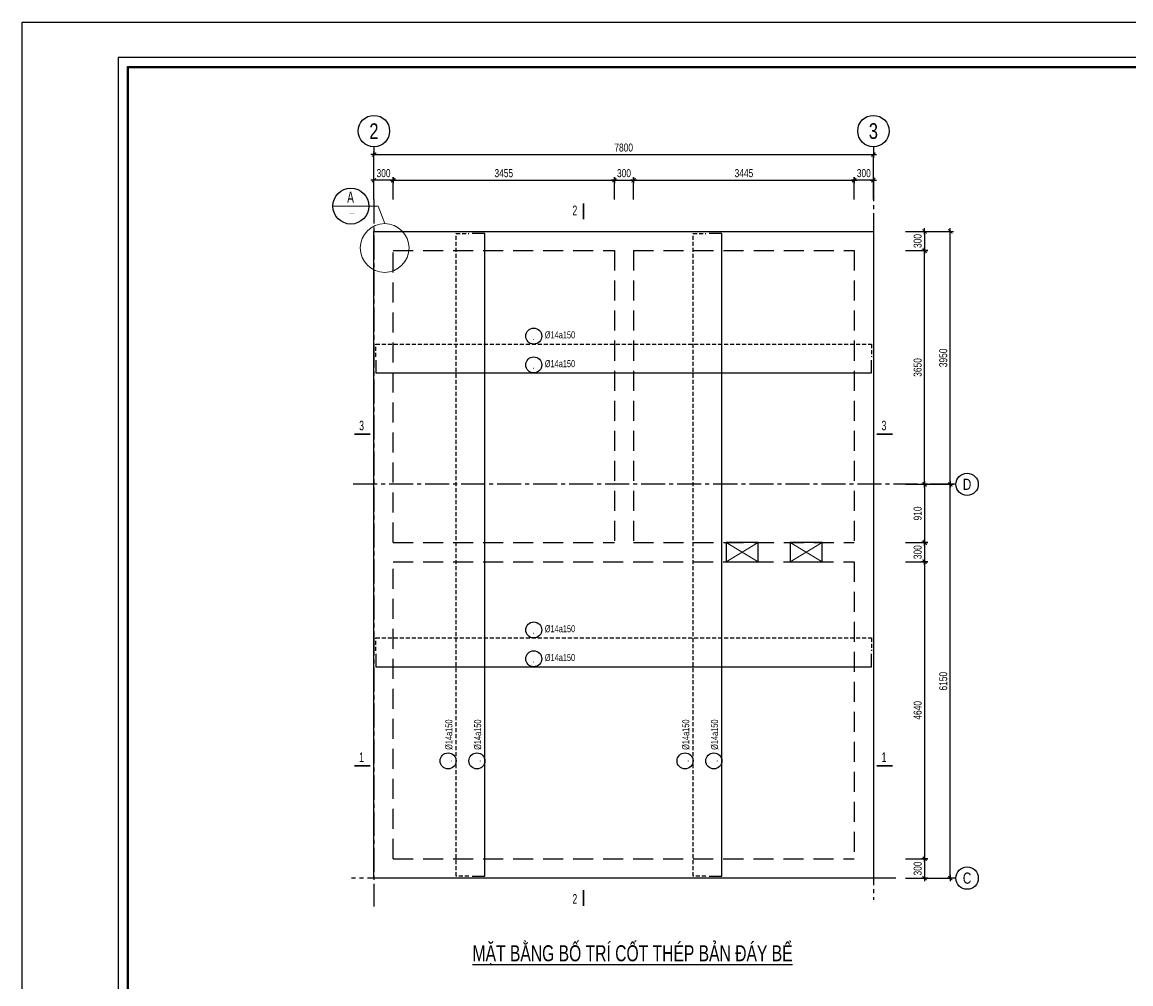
# Model space of a CAD drawing. Extents: x 1229855 to 1302267, y 1135177 to 1201195.
# Drawn here: x 1260217 to 1277530, y 1186176 to 1201195 of the extents above; entities that cross this region are included whole.
import ezdxf
from ezdxf.enums import TextEntityAlignment as Align

# ---------------------------------------------------------------- set-up
doc = ezdxf.new("R2010")
doc.units = 0
doc.header["$LTSCALE"] = 25
doc.header["$MEASUREMENT"] = 0
doc.header["$PDMODE"] = 98
doc.linetypes.add('CENTER2', pattern=[1.125, 0.75, -0.125, 0.125, -0.125])
doc.linetypes.add('HIDDEN', pattern=[0.375, 0.25, -0.125])
doc.layers.get('0').update_dxf_attribs({"linetype": 'CONTINUOUS'})
doc.layers.get('DEFPOINTS').update_dxf_attribs({"linetype": 'CONTINUOUS'})
for name, color, linetype in [('02.CDC.DIM', 1, 'CONTINUOUS'), ('CDC-KHUNGTEN', 7, 'CONTINUOUS'), ('CDC.01.AXIS', 160, 'CENTER2'), ('CDC.02.DIM', 1, 'CONTINUOUS'), ('CDC.03.BORDER', 3, 'CONTINUOUS'), ('CDC.04.HIDDEN', 8, 'HIDDEN'), ('CDC.05.STEEL', 4, 'CONTINUOUS'), ('CDC.06.TEXT', 2, 'CONTINUOUS'), ('CDC.14.STEELNUM', 3, 'CONTINUOUS')]:
    doc.layers.add(name, color=color, linetype=linetype)
doc.layers.add('KCS_CHI', color=1, linetype='CONTINUOUS', lineweight=15)
doc.styles.add('1', font='arial.ttf', dxfattribs={"width": 0.75})
doc.styles.add('arial', font='arial.ttf', dxfattribs={"width": 0.65})
doc.styles.add('BIGTEXT', font='arial.ttf', dxfattribs={"width": 0.8})
doc.styles.add('KCS_SMTEXT', font='arial.ttf', dxfattribs={"width": 0.7})
doc.styles.add('romans', font='arial.ttf', dxfattribs={"width": 0.65})
doc.dimstyles.new('DX2', dxfattribs={"dimscale": 0.5, "dimtxt": 250, "dimasz": 0.8, "dimexe": 0, "dimexo": 0, "dimgap": 90, "dimtad": 1, "dimdec": 0, "dimzin": 13, "dimdsep": 46, "dimtxsty": '1', "dimblk1": 'CHEO', "dimblk2": 'CHEO', "dimsah": 1, "dimcen": 0, "dimclrd": 256, "dimclre": 256, "dimclrt": 2, "dimadec": 0, "dimazin": 0, "dimtfac": 1, "dimtdec": 0, "dimtix": 1, "dimtmove": 2, "dimatfit": 3, "dimldrblk": 'CHEO', "dimfxl": 1, "dimtolj": 1, "dimtzin": 13, "dimarcsym": 0})

# ---------------------------------------------------------------- blocks, each defined once
blk = doc.blocks.new('KHUNG A1')
at = {"layer": 'CDC-KHUNGTEN', "color": 8}
blk.add_lwpolyline([(10368.18, 709.17), (10447.22, 709.17), (10447.22, 1281.17), (9647.22, 1281.17), (9647.22, 709.17), (10368.18, 709.17)], dxfattribs=at)
at = {"layer": 'CDC-KHUNGTEN', "color": 255, "lineweight": 60}
blk.add_lwpolyline([(10366.22, 712.17), (10366.22, 1278.17), (9650.22, 1278.17), (9650.22, 712.17), (10366.22, 712.17)], close=True, dxfattribs=at)
at = {"layer": 'DEFPOINTS', "color": 1, "ltscale": 0.2}
blk.add_lwpolyline([(9617.22, 698.17), (9617.22, 1292.17), (10458.22, 1292.17), (10458.22, 698.17), (9617.22, 698.17)], close=True, dxfattribs=at)
blk = doc.blocks.new('CHEO')
at = {"layer": '02.CDC.DIM'}
for points in [[(-121, 0), (121, 0)], [(0, 121), (0, -121)]]:
    blk.add_lwpolyline(points, dxfattribs=at)
at = {"layer": '02.CDC.DIM', "color": 2, "const_width": 40}
blk.add_lwpolyline([(80, 80), (-80, -81)], dxfattribs=at)
blk = doc.blocks.new('*D208')
at = {"layer": 'CDC.02.DIM', "lineweight": -2, "ltscale": 3, "transparency": 16777216}
for p, q in [((1265710, 1198427), (1265710, 1198727)), ((1266010, 1198727), (1265711, 1198727)), ((1266010, 1198427), (1266010, 1198727))]:
    blk.add_line(p, q, dxfattribs=at)
at = {"layer": 'DEFPOINTS', "color": 0, "ltscale": 3, "transparency": 16777216}
for p in [(1265710, 1198727), (1265710, 1198427), (1266010, 1198427)]:
    blk.add_point(p, dxfattribs=at)
at = {"layer": 'CDC.02.DIM', "lineweight": -2, "ltscale": 3, "transparency": 16777216, "xscale": 0.4, "yscale": 0.4, "zscale": 0.4, "rotation": 180}
blk.add_blockref('CHEO', (1265710, 1198727), dxfattribs=at)
at = {"layer": 'CDC.02.DIM', "lineweight": -2, "ltscale": 3, "transparency": 16777216, "xscale": 0.4, "yscale": 0.4, "zscale": 0.4}
blk.add_blockref('CHEO', (1266010, 1198727), dxfattribs=at)
at = {"layer": 'CDC.02.DIM', "color": 2, "ltscale": 3, "transparency": 16777216, "insert": (1265860, 1198836), "char_height": 125, "attachment_point": 5, "style": '1'}
blk.add_mtext('\\A1;300', dxfattribs=at)
blk = doc.blocks.new('*D209')
at = {"layer": 'CDC.02.DIM', "lineweight": -2, "ltscale": 3, "transparency": 16777216}
for p, q in [((1273210, 1198427), (1273210, 1198727)), ((1273510, 1198727), (1273211, 1198727)), ((1273510, 1198427), (1273510, 1198727))]:
    blk.add_line(p, q, dxfattribs=at)
at = {"layer": 'DEFPOINTS', "color": 0, "ltscale": 3, "transparency": 16777216}
for p in [(1273210, 1198727), (1273210, 1198427), (1273510, 1198427)]:
    blk.add_point(p, dxfattribs=at)
at = {"layer": 'CDC.02.DIM', "lineweight": -2, "ltscale": 3, "transparency": 16777216, "xscale": 0.4, "yscale": 0.4, "zscale": 0.4, "rotation": 180}
blk.add_blockref('CHEO', (1273210, 1198727), dxfattribs=at)
at = {"layer": 'CDC.02.DIM', "lineweight": -2, "ltscale": 3, "transparency": 16777216, "xscale": 0.4, "yscale": 0.4, "zscale": 0.4}
blk.add_blockref('CHEO', (1273510, 1198727), dxfattribs=at)
at = {"layer": 'CDC.02.DIM', "color": 2, "ltscale": 3, "transparency": 16777216, "insert": (1273360, 1198836), "char_height": 125, "attachment_point": 5, "style": '1'}
blk.add_mtext('\\A1;300', dxfattribs=at)
blk = doc.blocks.new('*D210')
at = {"layer": 'CDC.02.DIM', "lineweight": -2, "ltscale": 3, "transparency": 16777216}
for p, q in [((1265710, 1198427), (1265710, 1199127)), ((1265711, 1199127), (1273510, 1199127)), ((1273510, 1198427), (1273510, 1199127))]:
    blk.add_line(p, q, dxfattribs=at)
at = {"layer": 'DEFPOINTS', "color": 0, "ltscale": 3, "transparency": 16777216}
for p in [(1273510, 1199127), (1265710, 1198427), (1273510, 1198427)]:
    blk.add_point(p, dxfattribs=at)
at = {"layer": 'CDC.02.DIM', "lineweight": -2, "ltscale": 3, "transparency": 16777216, "xscale": 0.4, "yscale": 0.4, "zscale": 0.4, "rotation": 180}
blk.add_blockref('CHEO', (1265710, 1199127), dxfattribs=at)
at = {"layer": 'CDC.02.DIM', "lineweight": -2, "ltscale": 3, "transparency": 16777216, "xscale": 0.4, "yscale": 0.4, "zscale": 0.4}
blk.add_blockref('CHEO', (1273510, 1199127), dxfattribs=at)
at = {"layer": 'CDC.02.DIM', "color": 2, "ltscale": 3, "transparency": 16777216, "insert": (1269610, 1199236), "char_height": 125, "attachment_point": 5, "style": '1'}
blk.add_mtext('\\A1;7800', dxfattribs=at)
blk = doc.blocks.new('*D211')
at = {"layer": 'CDC.02.DIM', "lineweight": -2, "ltscale": 3, "transparency": 16777216}
for p, q in [((1274010, 1197627), (1274310, 1197627)), ((1274310, 1193977), (1274310, 1197626)), ((1274010, 1193977), (1274310, 1193977))]:
    blk.add_line(p, q, dxfattribs=at)
at = {"layer": 'DEFPOINTS', "color": 0, "ltscale": 3, "transparency": 16777216}
for p in [(1274010, 1197627), (1274310, 1197627), (1274010, 1193977)]:
    blk.add_point(p, dxfattribs=at)
at = {"layer": 'CDC.02.DIM', "lineweight": -2, "ltscale": 3, "transparency": 16777216, "xscale": 0.4, "yscale": 0.4, "zscale": 0.4}
for p, rotation in [((1274310, 1197627), 90), ((1274310, 1193977), 270)]:
    blk.add_blockref('CHEO', p, dxfattribs=dict(at, rotation=rotation))
at = {"layer": 'CDC.02.DIM', "color": 2, "ltscale": 3, "transparency": 16777216, "insert": (1274201, 1195802), "char_height": 125, "attachment_point": 5, "rotation": 90, "style": '1'}
blk.add_mtext('\\A1;3650', dxfattribs=at)
blk = doc.blocks.new('*D212')
at = {"layer": 'CDC.02.DIM', "lineweight": -2, "ltscale": 3, "transparency": 16777216}
for p, q in [((1274010, 1188127), (1274310, 1188127)), ((1274310, 1188126), (1274310, 1187827)), ((1274010, 1187827), (1274310, 1187827))]:
    blk.add_line(p, q, dxfattribs=at)
at = {"layer": 'DEFPOINTS', "color": 0, "ltscale": 3, "transparency": 16777216}
for p in [(1274010, 1188127), (1274010, 1187827), (1274310, 1187827)]:
    blk.add_point(p, dxfattribs=at)
at = {"layer": 'CDC.02.DIM', "lineweight": -2, "ltscale": 3, "transparency": 16777216, "xscale": 0.4, "yscale": 0.4, "zscale": 0.4}
for p, rotation in [((1274310, 1188127), 90), ((1274310, 1187827), 270)]:
    blk.add_blockref('CHEO', p, dxfattribs=dict(at, rotation=rotation))
at = {"layer": 'CDC.02.DIM', "color": 2, "ltscale": 3, "transparency": 16777216, "insert": (1274201, 1187977), "char_height": 125, "attachment_point": 5, "rotation": 90, "style": '1'}
blk.add_mtext('\\A1;300', dxfattribs=at)
blk = doc.blocks.new('*D213')
at = {"layer": 'CDC.02.DIM', "lineweight": -2, "ltscale": 3, "transparency": 16777216}
for p, q in [((1274010, 1197927), (1274310, 1197927)), ((1274310, 1197926), (1274310, 1197627)), ((1274010, 1197627), (1274310, 1197627))]:
    blk.add_line(p, q, dxfattribs=at)
at = {"layer": 'DEFPOINTS', "color": 0, "ltscale": 3, "transparency": 16777216}
for p in [(1274010, 1197927), (1274010, 1197627), (1274310, 1197627)]:
    blk.add_point(p, dxfattribs=at)
at = {"layer": 'CDC.02.DIM', "lineweight": -2, "ltscale": 3, "transparency": 16777216, "xscale": 0.4, "yscale": 0.4, "zscale": 0.4}
for p, rotation in [((1274310, 1197927), 90), ((1274310, 1197627), 270)]:
    blk.add_blockref('CHEO', p, dxfattribs=dict(at, rotation=rotation))
at = {"layer": 'CDC.02.DIM', "color": 2, "ltscale": 3, "transparency": 16777216, "insert": (1274201, 1197777), "char_height": 125, "attachment_point": 5, "rotation": 90, "style": '1'}
blk.add_mtext('\\A1;300', dxfattribs=at)
blk = doc.blocks.new('*D214')
at = {"layer": 'CDC.02.DIM', "lineweight": -2, "ltscale": 3, "transparency": 16777216}
for p, q in [((1274010, 1193977), (1274710, 1193977)), ((1274710, 1187827), (1274710, 1193976)), ((1274010, 1187827), (1274710, 1187827))]:
    blk.add_line(p, q, dxfattribs=at)
at = {"layer": 'DEFPOINTS', "color": 0, "ltscale": 3, "transparency": 16777216}
for p in [(1274010, 1193977), (1274710, 1193977), (1274010, 1187827)]:
    blk.add_point(p, dxfattribs=at)
at = {"layer": 'CDC.02.DIM', "lineweight": -2, "ltscale": 3, "transparency": 16777216, "xscale": 0.4, "yscale": 0.4, "zscale": 0.4}
for p, rotation in [((1274710, 1193977), 90), ((1274710, 1187827), 270)]:
    blk.add_blockref('CHEO', p, dxfattribs=dict(at, rotation=rotation))
at = {"layer": 'CDC.02.DIM', "color": 2, "ltscale": 3, "transparency": 16777216, "insert": (1274601, 1190902), "char_height": 125, "attachment_point": 5, "rotation": 90, "style": '1'}
blk.add_mtext('\\A1;6150', dxfattribs=at)
blk = doc.blocks.new('*D215')
at = {"layer": 'CDC.02.DIM', "lineweight": -2, "ltscale": 3, "transparency": 16777216}
for p, q in [((1274010, 1193067), (1274310, 1193067)), ((1274310, 1193066), (1274310, 1192767)), ((1274010, 1192767), (1274310, 1192767))]:
    blk.add_line(p, q, dxfattribs=at)
at = {"layer": 'DEFPOINTS', "color": 0, "ltscale": 3, "transparency": 16777216}
for p in [(1274010, 1193067), (1274010, 1192767), (1274310, 1192767)]:
    blk.add_point(p, dxfattribs=at)
at = {"layer": 'CDC.02.DIM', "lineweight": -2, "ltscale": 3, "transparency": 16777216, "xscale": 0.4, "yscale": 0.4, "zscale": 0.4}
for p, rotation in [((1274310, 1193067), 90), ((1274310, 1192767), 270)]:
    blk.add_blockref('CHEO', p, dxfattribs=dict(at, rotation=rotation))
at = {"layer": 'CDC.02.DIM', "color": 2, "ltscale": 3, "transparency": 16777216, "insert": (1274201, 1192917), "char_height": 125, "attachment_point": 5, "rotation": 90, "style": '1'}
blk.add_mtext('\\A1;300', dxfattribs=at)
blk = doc.blocks.new('*D216')
at = {"layer": 'CDC.02.DIM', "lineweight": -2, "ltscale": 3, "transparency": 16777216}
for p, q in [((1274010, 1192767), (1274310, 1192767)), ((1274310, 1192766), (1274310, 1188127)), ((1274010, 1188127), (1274310, 1188127))]:
    blk.add_line(p, q, dxfattribs=at)
at = {"layer": 'DEFPOINTS', "color": 0, "ltscale": 3, "transparency": 16777216}
for p in [(1274010, 1192767), (1274010, 1188127), (1274310, 1188127)]:
    blk.add_point(p, dxfattribs=at)
at = {"layer": 'CDC.02.DIM', "lineweight": -2, "ltscale": 3, "transparency": 16777216, "xscale": 0.4, "yscale": 0.4, "zscale": 0.4}
for p, rotation in [((1274310, 1192767), 90), ((1274310, 1188127), 270)]:
    blk.add_blockref('CHEO', p, dxfattribs=dict(at, rotation=rotation))
at = {"layer": 'CDC.02.DIM', "color": 2, "ltscale": 3, "transparency": 16777216, "insert": (1274201, 1190447), "char_height": 125, "attachment_point": 5, "rotation": 90, "style": '1'}
blk.add_mtext('\\A1;4640', dxfattribs=at)
blk = doc.blocks.new('*D217')
at = {"layer": 'CDC.02.DIM', "lineweight": -2, "ltscale": 3, "transparency": 16777216}
for p, q in [((1266010, 1198427), (1266010, 1198727)), ((1266011, 1198727), (1269465, 1198727)), ((1269465, 1198427), (1269465, 1198727))]:
    blk.add_line(p, q, dxfattribs=at)
at = {"layer": 'DEFPOINTS', "color": 0, "ltscale": 3, "transparency": 16777216}
for p in [(1269465, 1198727), (1266010, 1198427), (1269465, 1198427)]:
    blk.add_point(p, dxfattribs=at)
at = {"layer": 'CDC.02.DIM', "lineweight": -2, "ltscale": 3, "transparency": 16777216, "xscale": 0.4, "yscale": 0.4, "zscale": 0.4, "rotation": 180}
blk.add_blockref('CHEO', (1266010, 1198727), dxfattribs=at)
at = {"layer": 'CDC.02.DIM', "lineweight": -2, "ltscale": 3, "transparency": 16777216, "xscale": 0.4, "yscale": 0.4, "zscale": 0.4}
blk.add_blockref('CHEO', (1269465, 1198727), dxfattribs=at)
at = {"layer": 'CDC.02.DIM', "color": 2, "ltscale": 3, "transparency": 16777216, "insert": (1267738, 1198836), "char_height": 125, "attachment_point": 5, "style": '1'}
blk.add_mtext('\\A1;3455', dxfattribs=at)
blk = doc.blocks.new('*D218')
at = {"layer": 'CDC.02.DIM', "lineweight": -2, "ltscale": 3, "transparency": 16777216}
for p, q in [((1269465, 1198427), (1269465, 1198727)), ((1269466, 1198727), (1269765, 1198727)), ((1269765, 1198427), (1269765, 1198727))]:
    blk.add_line(p, q, dxfattribs=at)
at = {"layer": 'DEFPOINTS', "color": 0, "ltscale": 3, "transparency": 16777216}
for p in [(1269765, 1198727), (1269465, 1198427), (1269765, 1198427)]:
    blk.add_point(p, dxfattribs=at)
at = {"layer": 'CDC.02.DIM', "lineweight": -2, "ltscale": 3, "transparency": 16777216, "xscale": 0.4, "yscale": 0.4, "zscale": 0.4, "rotation": 180}
blk.add_blockref('CHEO', (1269465, 1198727), dxfattribs=at)
at = {"layer": 'CDC.02.DIM', "lineweight": -2, "ltscale": 3, "transparency": 16777216, "xscale": 0.4, "yscale": 0.4, "zscale": 0.4}
blk.add_blockref('CHEO', (1269765, 1198727), dxfattribs=at)
at = {"layer": 'CDC.02.DIM', "color": 2, "ltscale": 3, "transparency": 16777216, "insert": (1269615, 1198836), "char_height": 125, "attachment_point": 5, "style": '1'}
blk.add_mtext('\\A1;300', dxfattribs=at)
blk = doc.blocks.new('*D219')
at = {"layer": 'CDC.02.DIM', "lineweight": -2, "ltscale": 3, "transparency": 16777216}
for p, q in [((1269765, 1198427), (1269765, 1198727)), ((1269766, 1198727), (1273210, 1198727)), ((1273210, 1198427), (1273210, 1198727))]:
    blk.add_line(p, q, dxfattribs=at)
at = {"layer": 'DEFPOINTS', "color": 0, "ltscale": 3, "transparency": 16777216}
for p in [(1273210, 1198727), (1269765, 1198427), (1273210, 1198427)]:
    blk.add_point(p, dxfattribs=at)
at = {"layer": 'CDC.02.DIM', "lineweight": -2, "ltscale": 3, "transparency": 16777216, "xscale": 0.4, "yscale": 0.4, "zscale": 0.4, "rotation": 180}
blk.add_blockref('CHEO', (1269765, 1198727), dxfattribs=at)
at = {"layer": 'CDC.02.DIM', "lineweight": -2, "ltscale": 3, "transparency": 16777216, "xscale": 0.4, "yscale": 0.4, "zscale": 0.4}
blk.add_blockref('CHEO', (1273210, 1198727), dxfattribs=at)
at = {"layer": 'CDC.02.DIM', "color": 2, "ltscale": 3, "transparency": 16777216, "insert": (1271488, 1198836), "char_height": 125, "attachment_point": 5, "style": '1'}
blk.add_mtext('\\A1;3445', dxfattribs=at)
blk = doc.blocks.new('*D220')
at = {"layer": 'CDC.02.DIM', "lineweight": -2, "ltscale": 3, "transparency": 16777216}
for p, q in [((1274010, 1193977), (1274310, 1193977)), ((1274310, 1193976), (1274310, 1193067)), ((1274010, 1193067), (1274310, 1193067))]:
    blk.add_line(p, q, dxfattribs=at)
at = {"layer": 'DEFPOINTS', "color": 0, "ltscale": 3, "transparency": 16777216}
for p in [(1274010, 1193977), (1274010, 1193067), (1274310, 1193067)]:
    blk.add_point(p, dxfattribs=at)
at = {"layer": 'CDC.02.DIM', "lineweight": -2, "ltscale": 3, "transparency": 16777216, "xscale": 0.4, "yscale": 0.4, "zscale": 0.4}
for p, rotation in [((1274310, 1193977), 90), ((1274310, 1193067), 270)]:
    blk.add_blockref('CHEO', p, dxfattribs=dict(at, rotation=rotation))
at = {"layer": 'CDC.02.DIM', "color": 2, "ltscale": 3, "transparency": 16777216, "insert": (1274201, 1193522), "char_height": 125, "attachment_point": 5, "rotation": 90, "style": '1'}
blk.add_mtext('\\A1;910', dxfattribs=at)
blk = doc.blocks.new('_Axis name')
at = {"layer": 'CDC.02.DIM'}
blk.add_line((0, 2.5), (0, 0), dxfattribs=at)
blk.add_circle((0, 7.5), 5, dxfattribs=at)
at = {"layer": 'CDC.02.DIM', "style": 'BIGTEXT', "width": 0.75}
blk.add_attdef('.', text='', height=5, dxfattribs=at).set_placement((0, 7.5), align=Align.MIDDLE)
blk = doc.blocks.new('*D363')
at = {"layer": 'CDC.02.DIM', "lineweight": -2, "ltscale": 3, "transparency": 16777216}
for p, q in [((1274010, 1197927), (1274710, 1197927)), ((1274710, 1193977), (1274710, 1197926)), ((1274010, 1193977), (1274710, 1193977))]:
    blk.add_line(p, q, dxfattribs=at)
at = {"layer": 'DEFPOINTS', "color": 0, "ltscale": 3, "transparency": 16777216}
for p in [(1274010, 1197927), (1274710, 1197927), (1274010, 1193977)]:
    blk.add_point(p, dxfattribs=at)
at = {"layer": 'CDC.02.DIM', "lineweight": -2, "ltscale": 3, "transparency": 16777216, "xscale": 0.4, "yscale": 0.4, "zscale": 0.4}
for p, rotation in [((1274710, 1197927), 90), ((1274710, 1193977), 270)]:
    blk.add_blockref('CHEO', p, dxfattribs=dict(at, rotation=rotation))
at = {"layer": 'CDC.02.DIM', "color": 2, "ltscale": 3, "transparency": 16777216, "insert": (1274601, 1195952), "char_height": 125, "attachment_point": 5, "rotation": 90, "style": '1'}
blk.add_mtext('\\A1;3950', dxfattribs=at)

msp = doc.modelspace()

# ---------------------------------------------------------------- linework, layer by layer
at = {"layer": 'CDC.01.AXIS', "ltscale": 20}
for p, q in [((1273510.15, 1198776.85), (1273510.15, 1187487)), ((1265710.15, 1198426.85), (1265710.15, 1187384)), ((1274760.15, 1193976.85), (1265360.15, 1193976.85)), ((1273860.15, 1187826.85), (1265360.15, 1187826.85))]:
    msp.add_line(p, q, dxfattribs=at)
at = {"layer": 'CDC.03.BORDER', "ltscale": 3}
for points in [[(1273510.15, 1187826.85), (1265710.15, 1187826.85), (1265710.15, 1197926.85), (1273510.15, 1197926.85)], [(1271210.15, 1192766.41), (1271710.15, 1192766.41), (1271710.15, 1193066.41), (1271210.15, 1193066.41)], [(1272210.15, 1192766.41), (1272710.15, 1192766.41), (1272710.15, 1193066.41), (1272210.15, 1193066.41)]]:
    msp.add_lwpolyline(points, close=True, dxfattribs=at)
at = {"layer": 'CDC.04.HIDDEN', "linetype": 'HIDDEN', "ltscale": 50}
for p, q in [((1266010.15, 1197626.85), (1269465.15, 1197626.85)), ((1266010.15, 1193066.85), (1266010.15, 1197626.85)), ((1269465.15, 1197626.85), (1269465.15, 1193066.85)), ((1269765.15, 1197626.85), (1269765.15, 1193066.85)), ((1269765.15, 1197626.85), (1273210.15, 1197626.85)), ((1273210.15, 1197626.85), (1273210.15, 1193066.85)), ((1266010.15, 1193066.85), (1269465.15, 1193066.85)), ((1269765.15, 1193066.85), (1273210.15, 1193066.85)), ((1266010.15, 1188126.85), (1266010.15, 1192766.85)), ((1266010.15, 1192766.85), (1273210.15, 1192766.85)), ((1273210.15, 1192766.85), (1273210.15, 1188126.85)), ((1266010.15, 1188126.85), (1273210.15, 1188126.85))]:
    msp.add_line(p, q, dxfattribs=at)
at = {"layer": 'CDC.05.STEEL', "ltscale": 3, "const_width": 25}
for points in [[(1268982.23, 1198114.35), (1268982.23, 1198364.35)], [(1265654.15, 1194759.49), (1265404.15, 1194759.49)], [(1273812.15, 1194759.49), (1273562.15, 1194759.49)], [(1265654.15, 1189579.49), (1265404.15, 1189579.49)], [(1273812.15, 1189579.49), (1273562.15, 1189579.49)], [(1268982.23, 1187639.35), (1268982.23, 1187389.35)]]:
    msp.add_lwpolyline(points, dxfattribs=at)
at = {"layer": 'CDC.05.STEEL', "linetype": 'HIDDEN', "ltscale": 10}
for points in [[(1267193.15, 1187856.85), (1266993.15, 1187856.85), (1266993.15, 1197896.85), (1267193.15, 1197896.85)], [(1270893.15, 1187856.85), (1270693.15, 1187856.85), (1270693.15, 1197896.85), (1270893.15, 1197896.85)], [(1265740.15, 1195967.19), (1265740.15, 1196167.19), (1273480.15, 1196167.19), (1273480.15, 1195967.19)], [(1265740.15, 1191377.19), (1265740.15, 1191577.19), (1273480.15, 1191577.19), (1273480.15, 1191377.19)]]:
    msp.add_lwpolyline(points, dxfattribs=at)
at = {"layer": 'CDC.05.STEEL', "ltscale": 3}
for points in [[(1267243.15, 1187856.85), (1267443.15, 1187856.85), (1267443.15, 1197896.85), (1267243.15, 1197896.85)], [(1270943.15, 1187856.85), (1271143.15, 1187856.85), (1271143.15, 1197896.85), (1270943.15, 1197896.85)], [(1265740.15, 1195917.19), (1265740.15, 1195717.19), (1273480.15, 1195717.19), (1273480.15, 1195917.19)], [(1265740.15, 1191327.19), (1265740.15, 1191127.19), (1273480.15, 1191127.19), (1273480.15, 1191327.19)]]:
    msp.add_lwpolyline(points, dxfattribs=at)
msp.add_circle((1265349.81, 1198321.8), 280, dxfattribs=at)
at = {"layer": 'CDC.14.STEELNUM', "ltscale": 3}
for centre in [(1268205.4, 1196292.19), (1268205.4, 1195842.19), (1268205.4, 1191702.19), (1268205.4, 1191252.19), (1266868.15, 1189656.92), (1267318.15, 1189656.92), (1270568.15, 1189656.92), (1271018.15, 1189656.92)]:
    msp.add_circle(centre, 125, dxfattribs=at)
at = {"layer": 'KCS_CHI', "ltscale": 3}
for p, q in [((1271210.15, 1193066.41), (1271710.15, 1192766.85)), ((1271210.15, 1192766.41), (1271710.15, 1193066.41)), ((1272210.15, 1193066.41), (1272710.15, 1192766.85)), ((1272210.15, 1192766.41), (1272710.15, 1193066.41))]:
    msp.add_line(p, q, dxfattribs=at)
msp.add_lwpolyline([(1265878.15, 1198048.86), (1265775.45, 1198321.8), (1265069.81, 1198321.8)], dxfattribs=at)
msp.add_circle((1265878.15, 1197667.85), 381.01, dxfattribs=at)

# ---------------------------------------------------------------- block references
at = {"xscale": 50.00000000000019, "yscale": 50.00000000000019, "zscale": 50.00000000000019}
msp.add_blockref('KHUNG A1', (779355.89, 1136586.17), dxfattribs=at)
at = {"xscale": 49, "yscale": 49, "zscale": 49}
for p, values in [((1265710.03, 1199126.81), {'.': '2'}), ((1273509.75, 1199126.85), {'.': '3'})]:
    msp.add_blockref('_Axis name', p, dxfattribs=at).add_auto_attribs(values)
ref = msp.add_blockref('_Axis name', (1274710.15, 1193976.85), dxfattribs=dict(xscale=35, yscale=35, zscale=35, rotation=270))
ref.add_attrib('.', 'D', dxfattribs={"layer": 'CDC.02.DIM', "height": 175, "style": 'BIGTEXT', "width": 0.75}).set_placement((1274972.65, 1193976.85), align=Align.MIDDLE)
ref = msp.add_blockref('_Axis name', (1274710.3, 1187826.8), dxfattribs=dict(xscale=35, yscale=35, zscale=35, rotation=270))
ref.add_attrib('.', 'C', dxfattribs={"layer": 'CDC.02.DIM', "height": 175, "style": 'BIGTEXT', "width": 0.75}).set_placement((1274972.8, 1187826.8), align=Align.MIDDLE)

# ---------------------------------------------------------------- texts
at = {"layer": 'CDC.05.STEEL', "ltscale": 3, "width": 0.65}
for s, height, style, p in [('A', 175, 'arial', (1265345.31, 1198461.12)), ('2', 150, 'romans', (1268847.23, 1198254.67)), ('---', 70, 'romans', (1265368.45, 1198219.75)), ('3', 150, 'arial', (1265517.02, 1194894.49)), ('3', 150, 'romans', (1273675.02, 1194894.49)), ('1', 150, 'arial', (1265517.02, 1189714.49)), ('1', 150, 'romans', (1273675.02, 1189714.49)), ('2', 150, 'romans', (1268847.23, 1187502.23))]:
    msp.add_text(s, height=height, dxfattribs=dict(at, style=style)).set_placement(p, align=Align.MIDDLE_CENTER)
at = {"layer": 'CDC.06.TEXT', "ltscale": 3, "style": 'arial', "width": 0.75}
for p in [(1268378.33, 1196256.7), (1268378.33, 1195806.7), (1268378.33, 1191666.7), (1268378.33, 1191216.7)]:
    msp.add_text('%%C14a150', height=110, dxfattribs=at).set_placement(p)
for p in [(1266934.15, 1189829.85), (1267384.15, 1189829.85), (1270634.15, 1189829.85), (1271084.15, 1189829.85)]:
    msp.add_text('%%C14a150', height=110, rotation=90, dxfattribs=at).set_placement(p)
at = {"layer": 'CDC.06.TEXT', "style": 'KCS_SMTEXT', "width": 0.7}
msp.add_text('%%UMẶT BẰNG BỐ TRÍ CỐT THÉP BẢN ĐÁY BỂ', height=250, dxfattribs=at).set_placement((1269749.15, 1186527.85), align=Align.CENTER)
at = {"layer": 'CDC.14.STEELNUM', "ltscale": 3, "width": 0.65}
for style, p in [('arial', (1268205.4, 1196292.19)), ('romans', (1268205.4, 1195842.19)), ('arial', (1268205.4, 1191702.19)), ('romans', (1268205.4, 1191252.19))]:
    msp.add_text('.', height=125, dxfattribs=dict(at, style=style)).set_placement(p, align=Align.MIDDLE_CENTER)
at = {"layer": 'CDC.14.STEELNUM', "ltscale": 3, "style": 'romans', "width": 0.65}
for p in [(1266868.15, 1189656.92), (1267318.15, 1189656.92), (1270568.15, 1189656.92), (1271018.15, 1189656.92)]:
    msp.add_text('.', height=125, rotation=90, dxfattribs=at).set_placement(p, align=Align.MIDDLE_CENTER)

# ---------------------------------------------------------------- dimensions: what is measured, and where the dimension line sits
at = {"layer": 'CDC.02.DIM', "ltscale": 3}
for base, p1, p2, picture, middle in [((1273510.15, 1199126.85), (1265710.15, 1198426.85), (1273510.15, 1198426.85), '*D210', (1269610.15, 1199235.67)), ((1265710.15, 1198726.85), (1266010.15, 1198426.85), (1265710.15, 1198426.85), '*D208', (1265860.15, 1198835.71)), ((1269465.15, 1198726.85), (1266010.15, 1198426.85), (1269465.15, 1198426.85), '*D217', (1267737.65, 1198835.71)), ((1269765.15, 1198726.85), (1269465.15, 1198426.85), (1269765.15, 1198426.85), '*D218', (1269615.15, 1198835.71)), ((1273210.15, 1198726.85), (1269765.15, 1198426.85), (1273210.15, 1198426.85), '*D219', (1271487.65, 1198835.71)), ((1273210.15, 1198726.85), (1273510.15, 1198426.85), (1273210.15, 1198426.85), '*D209', (1273360.15, 1198835.71))]:
    dim = msp.add_linear_dim(base=base, p1=p1, p2=p2, dimstyle='DX2', dxfattribs=at)
    dim.commit()
    dim.dimension.update_dxf_attribs({"geometry": picture, "text_midpoint": middle})
for base, p1, p2, picture, middle in [((1274310.15, 1197626.85), (1274010.15, 1197926.85), (1274010.15, 1197626.85), '*D213', (1274201.28, 1197776.85)), ((1274710.15, 1197926.85), (1274010.15, 1193976.85), (1274010.15, 1197926.85), '*D363', (1274601.28, 1195951.85)), ((1274310.15, 1197626.85), (1274010.15, 1193976.85), (1274010.15, 1197626.85), '*D211', (1274201.28, 1195801.85)), ((1274710.15, 1193976.85), (1274010.15, 1187826.85), (1274010.15, 1193976.85), '*D214', (1274601.33, 1190901.85)), ((1274310.15, 1193066.85), (1274010.15, 1193976.85), (1274010.15, 1193066.85), '*D220', (1274201.33, 1193521.85)), ((1274310.15, 1192766.85), (1274010.15, 1193066.85), (1274010.15, 1192766.85), '*D215', (1274201.28, 1192916.85)), ((1274310.15, 1188126.85), (1274010.15, 1192766.85), (1274010.15, 1188126.85), '*D216', (1274201.33, 1190446.85)), ((1274310.15, 1187826.85), (1274010.15, 1188126.85), (1274010.15, 1187826.85), '*D212', (1274201.28, 1187976.85))]:
    dim = msp.add_linear_dim(base=base, p1=p1, p2=p2, angle=90, dimstyle='DX2', dxfattribs=at)
    dim.commit()
    dim.dimension.update_dxf_attribs({"geometry": picture, "text_midpoint": middle})

doc.saveas('drawing.dxf')
